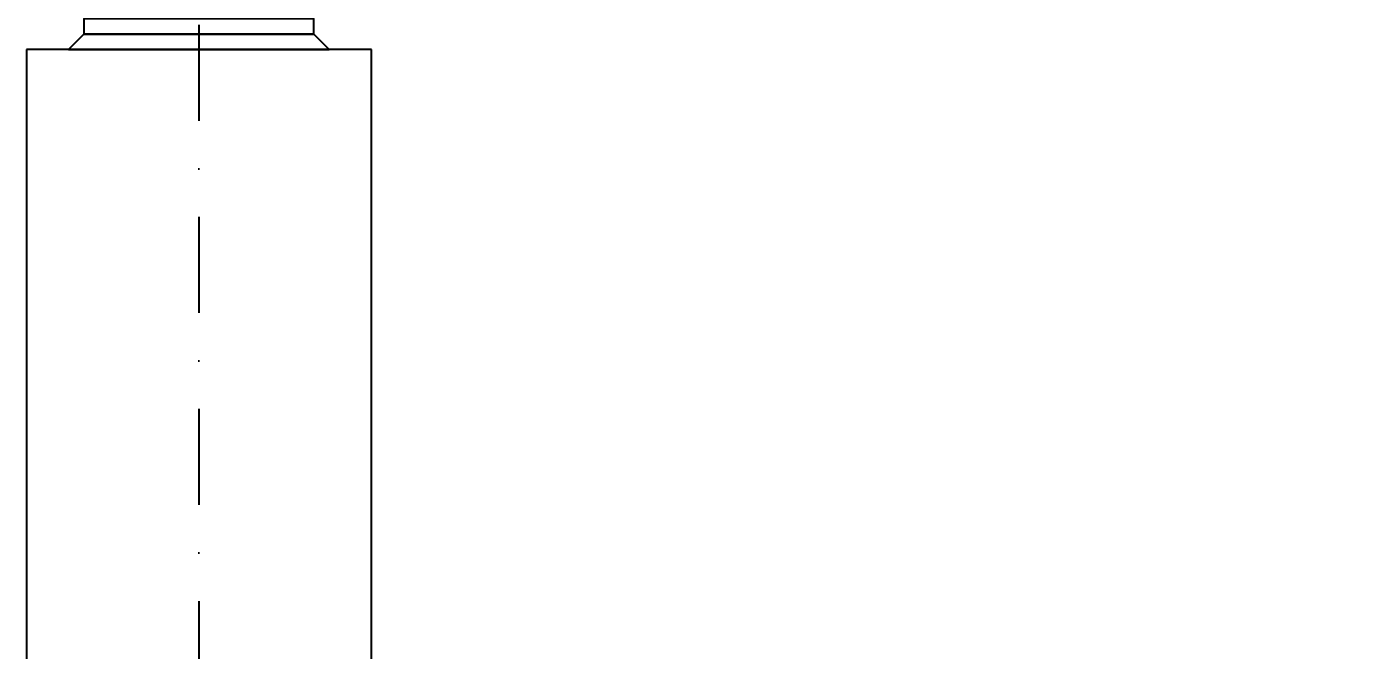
# Model space of a CAD drawing. Header units: centimetres. Extents: x 77182 to 116086, y 20619 to 33555.
# Drawn here: x 94019.7 to 94364.7, y 22383.6 to 22546.4 of the extents above; entities that cross this region are included whole.
import ezdxf

# ---------------------------------------------------------------- set-up
doc = ezdxf.new("R2010")
doc.units = ezdxf.units.CM
doc.header["$LTSCALE"] = 100
doc.linetypes.add('DASHDOT2', pattern=[0.5, 0.25, -0.125, 0, -0.125])
for name, color, linetype in [('A-ANNO-DIMS', 187, 'Continuous'), ('A-ANNO-GRID', 155, 'DASHDOT2'), ('A-ELEV-01', 255, 'Continuous')]:
    doc.layers.add(name, color=color, linetype=linetype)
doc.styles.add('Fields_100', font='act_simplex.shx', dxfattribs={"width": 0.8, "height": 20})
doc.dimstyles.new('FIELDS_100', dxfattribs={"dimscale": 0, "dimtxt": 20, "dimasz": 5, "dimexe": 5, "dimexo": 5, "dimgap": 5, "dimtad": 0, "dimdec": 0, "dimzin": 0, "dimdsep": 46, "dimtxsty": 'Fields_100', "dimblk": 'DOT', "dimcen": 0.09, "dimclrt": 50, "dimadec": 0, "dimazin": 0, "dimtfac": 1, "dimtdec": 0, "dimtix": 1, "dimtofl": 0, "dimtmove": 1, "dimatfit": 3, "dimfxl": 5, "dimfxlon": 1, "dimtolj": 1, "dimtzin": 0, "dimarcsym": 0})

# ---------------------------------------------------------------- blocks, each defined once
blk = doc.blocks.new('_Dot')
at = {"color": 0, "linetype": 'ByBlock', "lineweight": -2}
blk.add_line((-0.5, 0), (-1, 0), dxfattribs=at)
at = {"color": 0, "linetype": 'ByBlock', "const_width": 0.5}
blk.add_lwpolyline([(-0.25, 0, 1), (0.25, 0, 1)], format="xyb", close=True, dxfattribs=at)
blk = doc.blocks.new('*D12')
at = {"layer": 'A-ANNO-DIMS', "color": 0, "lineweight": -2, "transparency": 16777216}
for p, q in [((94064.7, 23343.48), (94064.7, 23353.48)), ((95864.7, 23343.48), (95864.7, 23353.48)), ((94069.7, 23348.48), (94933.03, 23348.48)), ((95859.7, 23348.48), (94996.36, 23348.48))]:
    blk.add_line(p, q, dxfattribs=at)
at = {"layer": 'DEFPOINTS', "color": 0, "transparency": 16777216}
for p in [(95864.7, 23348.48), (94064.7, 22503.48), (95864.7, 22503.48)]:
    blk.add_point(p, dxfattribs=at)
at = {"layer": 'A-ANNO-DIMS', "color": 0, "lineweight": -2, "transparency": 16777216, "xscale": 5, "yscale": 5, "zscale": 5, "rotation": 180}
blk.add_blockref('_Dot', (94064.7, 23348.48), dxfattribs=at)
at = {"layer": 'A-ANNO-DIMS', "color": 0, "lineweight": -2, "transparency": 16777216, "xscale": 5, "yscale": 5, "zscale": 5}
blk.add_blockref('_Dot', (95864.7, 23348.48), dxfattribs=at)
at = {"layer": 'A-ANNO-DIMS', "color": 50, "transparency": 16777216, "insert": (94964.7, 23348.48), "char_height": 20, "attachment_point": 5, "style": 'Fields_100'}
blk.add_mtext('\\A1;1800', dxfattribs=at)

msp = doc.modelspace()

# ---------------------------------------------------------------- linework, layer by layer
for points in [[(94034.7, 22544.39), (94094.7, 22544.39), (94094.7, 22548.39), (94034.7, 22548.39)], [(94030.7, 22540.39), (94098.7, 22540.39), (94094.7, 22544.39), (94034.7, 22544.39)]]:
    msp.add_lwpolyline(points, close=True)
at = {"layer": 'A-ANNO-GRID'}
msp.add_lwpolyline([(94064.7, 23398.48), (94064.7, 21665.39)], dxfattribs=at)
at = {"layer": 'A-ELEV-01'}
for points in [[(94019.7, 22540.39), (94019.7, 21940.39)], [(94109.7, 22540.39), (94019.7, 22540.39)], [(94109.7, 21940.39), (94109.7, 22540.39)]]:
    msp.add_lwpolyline(points, dxfattribs=at)

# ---------------------------------------------------------------- dimensions: what is measured, and where the dimension line sits
at = {"layer": 'A-ANNO-DIMS'}
dim = msp.add_linear_dim(base=(95864.7, 23348.48), p1=(94064.7, 22503.48), p2=(95864.7, 22503.48), dimstyle='FIELDS_100', override={"dimscale": 1}, dxfattribs=at)
dim.commit()
dim.dimension.update_dxf_attribs({"geometry": '*D12', "text_midpoint": (94964.7, 23348.48)})

doc.saveas('drawing.dxf')
